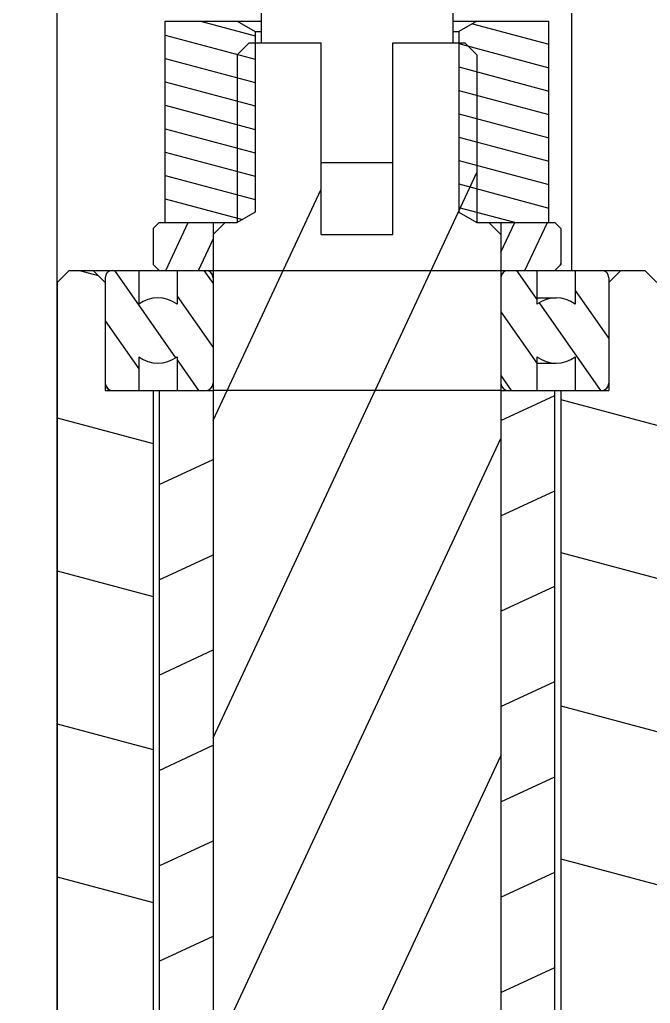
# Model space of a CAD drawing. Header units: millimetres. Extents: x 0 to 841, y 0 to 594.
# Drawn here: x 423.26 to 436.41, y 197.37 to 217.89 of the extents above; entities that cross this region are included whole.
import ezdxf

# ---------------------------------------------------------------- set-up
doc = ezdxf.new("R2010")
doc.units = ezdxf.units.MM
doc.header["$LTSCALE"] = 46.255
doc.layers.get('0').update_dxf_attribs({"linetype": 'CONTINUOUS'})
doc.layers.add('AXIS', color=7, linetype='CONTINUOUS')
doc.styles.get("Standard").update_dxf_attribs({"font": 'txt', "width": 0.85})
doc.dimstyles.get("Standard").update_dxf_attribs({"dimtxt": 3.5, "dimasz": 3.5, "dimexe": 1.5, "dimexo": 1, "dimtad": 1, "dimtxsty": 'STANDARD', "dimcen": 0.09, "dimadec": 0, "dimazin": 0, "dimtol": 1, "dimtp": 0.01, "dimtm": 0.01, "dimtfac": 1, "dimtofl": 0, "dimtmove": 0, "dimatfit": 3, "dimfxl": 1, "dimtolj": 1, "dimarcsym": 0})

msp = doc.modelspace()

# ---------------------------------------------------------------- linework, layer by layer
at = {"color": 7, "linetype": 'CONTINUOUS'}
for p, q in [((428.292, 219.155), (428.292, 217.405)), ((432.292, 219.155), (432.292, 217.405)), ((426.292, 217.855), (428.292, 217.855)), ((426.292, 213.655), (426.292, 217.855)), ((427.792, 217.855), (428.167, 217.638)), ((432.292, 217.855), (434.292, 217.855)), ((432.792, 217.855), (432.417, 217.638)), ((434.292, 213.655), (434.292, 217.855)), ((428.167, 217.638), (428.292, 217.638)), ((428.167, 217.638), (428.167, 213.872)), ((432.292, 217.638), (432.417, 217.638)), ((432.417, 217.638), (432.417, 213.872)), ((428.042, 217.405), (427.792, 217.155)), ((428.042, 217.405), (429.542, 217.405)), ((429.542, 213.405), (429.542, 217.405)), ((431.042, 217.405), (432.542, 217.405)), ((431.042, 213.405), (431.042, 217.405)), ((432.792, 217.155), (432.542, 217.405)), ((427.792, 217.155), (427.792, 213.655)), ((432.792, 217.155), (432.792, 213.655)), ((429.542, 214.905), (431.042, 214.905)), ((428.167, 213.872), (427.792, 213.655)), ((432.417, 213.872), (432.792, 213.655)), ((426.167, 213.655), (426.042, 213.53)), ((426.167, 213.655), (427.792, 213.655)), ((427.292, 213.655), (427.292, 185.655)), ((427.542, 213.655), (427.292, 213.405)), ((432.792, 213.655), (434.417, 213.655)), ((433.292, 213.405), (433.042, 213.655)), ((433.292, 213.655), (433.292, 185.655)), ((434.542, 213.53), (434.417, 213.655)), ((426.042, 213.53), (426.042, 212.78)), ((429.542, 213.405), (431.042, 213.405)), ((434.542, 213.53), (434.542, 212.78)), ((426.042, 212.78), (426.167, 212.655)), ((434.542, 212.78), (434.417, 212.655)), ((424.292, 212.655), (424.042, 212.405)), ((424.292, 212.655), (427.292, 212.655)), ((424.792, 212.655), (425.042, 212.405)), ((425.742, 212.655), (425.742, 211.955)), ((426.542, 212.655), (426.542, 211.955)), ((433.292, 212.655), (436.292, 212.655)), ((434.042, 212.655), (434.042, 211.955)), ((434.842, 212.655), (434.842, 211.955)), ((435.792, 212.655), (435.542, 212.405)), ((436.542, 212.405), (436.292, 212.655)), ((424.042, 212.405), (424.042, 194.405)), ((425.042, 212.505), (425.042, 210.155)), ((435.542, 212.505), (435.542, 210.155)), ((434.042, 212.085), (434.442, 212.085)), ((425.742, 210.855), (425.742, 210.155)), ((426.542, 210.855), (426.542, 210.155)), ((434.042, 210.855), (434.042, 210.155)), ((434.042, 210.725), (434.442, 210.725)), ((434.842, 210.855), (434.842, 210.155)), ((425.042, 210.155), (427.292, 210.155)), ((426.042, 210.155), (426.042, 188.155)), ((426.167, 210.155), (426.167, 188.155)), ((433.292, 210.155), (435.542, 210.155)), ((434.417, 188.155), (434.417, 210.155)), ((434.542, 210.155), (434.542, 188.155))]:
    msp.add_line(p, q, dxfattribs=at)
at = {"color": 2, "linetype": 'CONTINUOUS'}
for p, q in [((427.032, 217.855), (428.167, 217.551)), ((432.698, 217.801), (434.292, 217.373)), ((426.292, 217.565), (428.167, 217.063)), ((432.417, 217.388), (434.292, 216.885)), ((426.292, 217.077), (428.167, 216.575)), ((432.417, 216.9), (434.292, 216.397)), ((426.292, 216.589), (428.167, 216.087)), ((432.417, 216.412), (434.292, 215.909)), ((426.292, 216.101), (428.167, 215.599)), ((432.417, 215.924), (434.292, 215.422)), ((426.292, 215.613), (428.167, 215.111)), ((432.417, 215.436), (434.292, 214.934)), ((426.292, 215.125), (428.167, 214.623)), ((432.417, 214.948), (434.292, 214.446)), ((426.292, 214.637), (428.167, 214.135)), ((427.292, 202.906), (432.792, 214.701)), ((432.417, 214.46), (434.292, 213.958)), ((427.292, 209.524), (429.542, 214.35)), ((426.292, 214.149), (427.902, 213.718)), ((432.417, 213.972), (433.6, 213.655)), ((426.292, 213.661), (426.316, 213.655)), ((426.306, 212.655), (426.773, 213.655)), ((433.292, 213.038), (433.58, 213.655)), ((433.794, 212.655), (434.261, 213.655)), ((426.987, 212.655), (427.292, 213.31)), ((434.526, 212.763), (434.542, 212.799)), ((424.504, 212.655), (424.898, 212.55)), ((425.238, 212.655), (426.511, 210.837)), ((427.101, 212.655), (427.292, 212.382)), ((433.62, 212.655), (434.042, 212.052)), ((426.542, 212.123), (427.292, 211.052)), ((434.842, 212.239), (435.542, 211.24)), ((434.091, 211.983), (435.37, 210.155)), ((433.292, 211.793), (434.042, 210.722)), ((425.042, 211.605), (425.742, 210.605)), ((426.542, 210.793), (426.989, 210.155)), ((433.292, 210.463), (433.508, 210.155)), ((425.048, 210.266), (425.107, 210.182)), ((433.292, 209.527), (434.417, 210.051)), ((434.542, 209.965), (436.542, 209.429)), ((424.042, 209.586), (426.042, 209.05)), ((427.292, 196.287), (433.292, 209.154)), ((426.167, 208.193), (427.292, 208.717)), ((433.292, 207.539), (434.417, 208.063)), ((426.167, 206.204), (427.292, 206.729)), ((434.542, 206.773), (436.542, 206.237)), ((424.042, 206.393), (426.042, 205.858)), ((433.292, 205.55), (434.417, 206.075)), ((426.167, 204.216), (427.292, 204.741)), ((433.292, 203.562), (434.417, 204.087)), ((434.542, 203.58), (436.542, 203.044)), ((424.042, 203.201), (426.042, 202.665)), ((426.167, 202.228), (427.292, 202.753)), ((427.292, 189.668), (433.292, 202.535)), ((433.292, 201.574), (434.417, 202.098)), ((426.167, 200.24), (427.292, 200.764)), ((434.542, 200.387), (436.542, 199.851)), ((433.292, 199.586), (434.417, 200.11)), ((424.042, 200.008), (426.042, 199.472)), ((426.167, 198.251), (427.292, 198.776)), ((433.292, 197.597), (434.417, 198.122))]:
    msp.add_line(p, q, dxfattribs=at)
at = {"color": 40, "linetype": 'CONTINUOUS'}
for p, q in [((427.292, 212.655), (433.292, 212.655)), ((433.292, 210.155), (427.292, 210.155))]:
    msp.add_line(p, q, dxfattribs=at)
at = {"color": 7, "linetype": 'CONTINUOUS'}
for centre, radius, start, end in [((425.192, 212.505), 0.15, 90, 180), ((427.142, 212.505), 0.15, 0, 90), ((433.442, 212.505), 0.15, 90, 180), ((435.392, 212.505), 0.15, 0, 90), ((426.142, 211.405), 0.68, 53.9681, 126.0319), ((434.442, 211.405), 0.68, 53.9681, 126.0319), ((426.142, 211.405), 0.68, 233.9681, 306.0319), ((434.442, 211.405), 0.68, 233.9681, 306.0319), ((425.192, 210.305), 0.15, 180, 270), ((427.142, 210.305), 0.15, 270, 360), ((433.442, 210.305), 0.15, 180, 270), ((435.392, 210.305), 0.15, 270, 360)]:
    msp.add_arc(centre, radius, start, end, dxfattribs=at)
at = {"layer": 'AXIS', "color": 7, "linetype": 'CONTINUOUS'}
for p, q in [((424.042, 194.405), (424.042, 221.555)), ((434.771, 212.655), (434.771, 218.905))]:
    msp.add_line(p, q, dxfattribs=at)

# ---------------------------------------------------------------- leaders
at = {"color": 2, "linetype": 'CONTINUOUS'}
msp.add_leader([(417.891, 225.104), (417.919, 145.322), (424.12, 145.322)], dimstyle='STANDARD', override={"dimtad": 0, "dimldrblk": 'DOTBLANK'}, dxfattribs=at)

doc.saveas('drawing.dxf')
